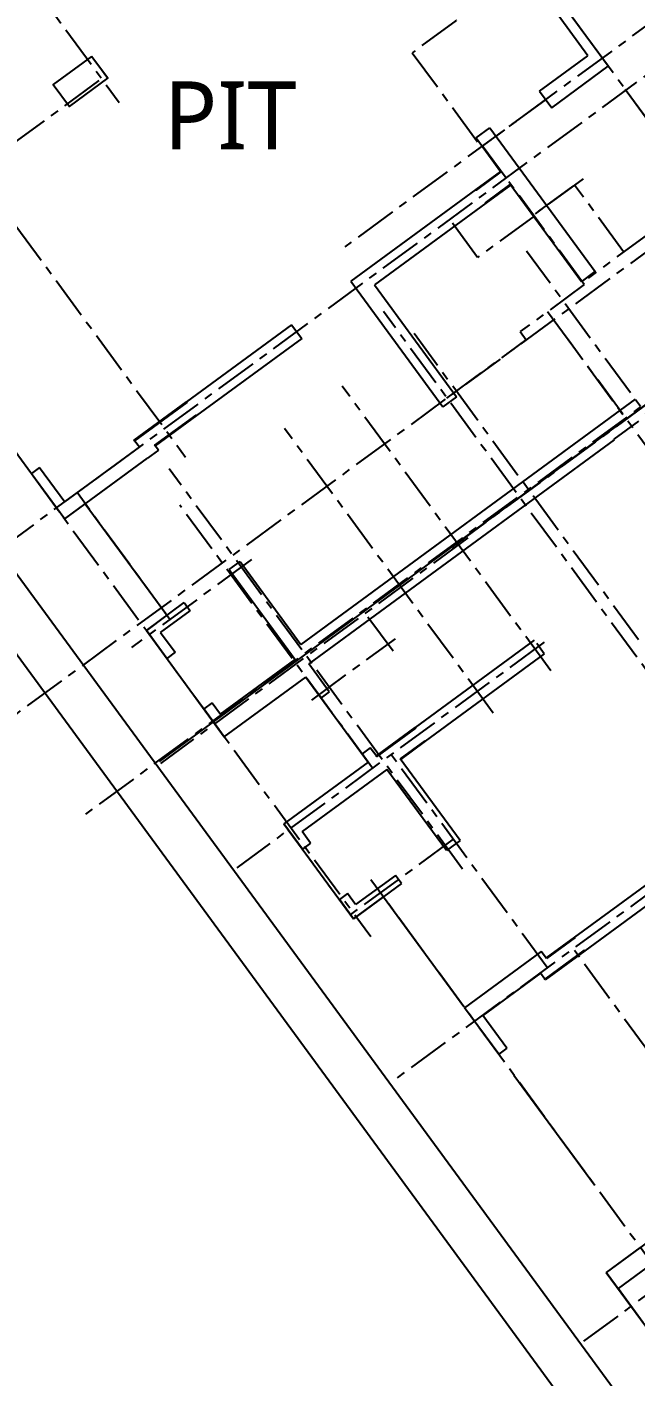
# Model space of a CAD drawing. Header units: millimetres. Extents: x 75184266 to 76346726, y -35077925 to -33679385.
# Drawn here: x 75324029 to 75332972, y -34626983 to -34607154 of the extents above; entities that cross this region are included whole.
import ezdxf
from ezdxf.enums import TextEntityAlignment as Align

# ---------------------------------------------------------------- set-up
doc = ezdxf.new("R2010")
doc.units = ezdxf.units.MM
doc.header["$LTSCALE"] = 50
doc.header["$MEASUREMENT"] = 0
for name, pattern in [('CENTER', [2, 1.25, -0.25, 0.25, -0.25]), ('HIDDEN2', [0.1875, 0.125, -0.0625]), ('XR-지하3층$0$H', [1.3, 0.8, -0.5])]:
    doc.linetypes.add(name, pattern=pattern)
doc.layers.add('CEN', color=1, linetype='CENTER')
doc.layers.add('XR-지하3층$0$일반주차', color=8, linetype='CONTINUOUS')
doc.layers.add('건축', color=8, linetype='CONTINUOUS', plot=False)
doc.styles.add('XR-지하3층$0$맑은고딕', font='')
doc.styles.get('XR-지하3층$0$맑은고딕').set_extended_font_data('Malgun Gothic')

# ---------------------------------------------------------------- blocks, each defined once
blk = doc.blocks.new('XR-지하3층$0$일반형 주차')
at = {"layer": 'XR-지하3층$0$일반주차'}
for p, q in [((750, 3865), (0, 3865)), ((750, 3735), (750, 3865)), ((0, 3735), (750, 3735))]:
    blk.add_line(p, q, dxfattribs=at)
blk.add_lwpolyline([(2300, 5000), (0, 5000), (0, 0), (2300, 0)], close=True, dxfattribs=at)
for centre in [(238, 3800), (563, 3800)]:
    blk.add_circle(centre, 17.5, dxfattribs=at)

msp = doc.modelspace()

# ---------------------------------------------------------------- linework, layer by layer
at = {"layer": 'CEN', "ltscale": 10}
for p, q in [((75335826.4, -34608487.1), (75323766.5, -34617328.8)), ((75338033.7, -34609113.1), (75330261.4, -34614811.4)), ((75336884.8, -34609930.7), (75324824.9, -34618772.3)), ((75334677.5, -34614952.6), (75331374.7, -34610447.6)), ((75333024.2, -34616164.7), (75329721.4, -34611659.7)), ((75331733.2, -34616619.4), (75328664.9, -34612434.3)), ((75330886.4, -34617240.2), (75327818.1, -34613055.1)), ((75341471.9, -34613802.8), (75329412, -34622644.5)), ((75329110.5, -34618048.3), (75326277.7, -34614184.4)), ((75330511.4, -34614665.3), (75325991.6, -34617979)), ((75329413.7, -34616330.8), (75329003.3, -34615771)), ((75331634.8, -34616197.6), (75327115, -34619511.3)), ((75328216.2, -34617048.6), (75329448, -34616145.5)), ((75331681.8, -34620980.4), (75329384.7, -34617847.2)), ((75330298.2, -34619093.3), (75328786.1, -34620201.9)), ((75333414.7, -34625593.5), (75329086.2, -34619689.5)), ((75334962, -34624659.7), (75332060.8, -34620702.5)), ((75332217.6, -34626471.2), (75335684.7, -34623929.3))]:
    msp.add_line(p, q, dxfattribs=at)
for points in [[(75319872.5, -34600746), (75325383.7, -34608263.2)], [(75316432.9, -34603267.7), (75329084.2, -34620523.9)], [(75333830.4, -34609442.1), (75329912.5, -34604098.1)], [(75329300.5, -34605639.6), (75330341.1, -34607059), (75329695.9, -34607532), (75330709.9, -34608915.1)], [(75334241.8, -34606325.7), (75328701.8, -34610387.4)], [(75334607.2, -34606783.2), (75322527.8, -34615639.2)], [(75325086.2, -34607941.9), (75319751.8, -34611852.8)], [(75331657.5, -34608220.4), (75330709.9, -34608915.1)], [(75330730.1, -34608900.3), (75331076, -34609372.1), (75331076, -34609372.1)], [(75323275.6, -34609269.3), (75326359.1, -34613475.1)], [(75332226, -34610940.7), (75331076, -34609372.1)], [(75332207.9, -34609385.4), (75331478, -34609920.5)], [(75331558.7, -34609861.4), (75332082.9, -34609477.1)], [(75332804.2, -34610461), (75332082.9, -34609477.1)], [(75331486.9, -34609932.6), (75330656.2, -34610541.6)], [(75333207.5, -34610165.4), (75332280, -34610845.3)], [(75332226, -34610940.7), (75331282.4, -34611632.5)], [(75333588.4, -34617221.7), (75329274.5, -34611337.7)], [(75331685.6, -34611336.9), (75332832.7, -34612901.4)], [(75331282.4, -34611632.5), (75331371.1, -34611753.5)], [(75330205.7, -34612607.9), (75331371.1, -34611753.5)], [(75335157, -34616071.7), (75331993.1, -34611756.2)], [(75330435, -34619533.6), (75326121.2, -34613649.5)], [(75326131.1, -34615861.7), (75324765.3, -34613998.8)], [(75327332.8, -34614980.8), (75325566.6, -34616275.6)], [(75327872.6, -34618955.9), (75328786.1, -34620201.9)], [(75333222.5, -34625331.4), (75332722.5, -34625698)], [(75334865.9, -34628621.5), (75332722.5, -34625698)]]:
    msp.add_lwpolyline(points, dxfattribs=at)
at = {"layer": 'CEN', "ltscale": 10, "elevation": 0}
msp.add_lwpolyline([(75330656.2, -34610541.6), (75330245.3, -34609981.1)], dxfattribs=at)
at = {"layer": '건축', "ltscale": 1000}
for p, q in [((75313981.3, -34601695), (75342470.4, -34640553.5)), ((75313281.3, -34601924.1), (75342115.6, -34641253.5))]:
    msp.add_line(p, q, dxfattribs=at)
at = {"layer": '건축'}
for p, q in [((75325068.7, -34607706.7), (75325216.5, -34607908.3)), ((75330835, -34608637.5), (75332384.1, -34610750.4)), ((75330633.3, -34608785.3), (75330999.9, -34609285.3)), ((75328792.3, -34610891.4), (75330146.3, -34612738.2)), ((75329141.8, -34610945.2), (75330347.9, -34612590.4)), ((75327921.3, -34611530), (75326372.9, -34612665.2)), ((75328069.1, -34611731.6), (75326520.7, -34612866.8)), ((75332971.7, -34612625.9), (75328056.2, -34616229.7)), ((75333022.2, -34612948.5), (75332659.3, -34613214.6)), ((75332665.2, -34613222.6), (75328173.1, -34616516)), ((75332665.2, -34613222.6), (75332659.3, -34613214.6)), ((75324584.1, -34614385.8), (75325801.8, -34613493)), ((75324586.8, -34614135.8), (75325683.6, -34613331.7)), ((75325963.1, -34613374.8), (75325801.8, -34613493)), ((75324214.3, -34613627.8), (75324093.3, -34613716.5)), ((75324093.3, -34613716.5), (75324584.1, -34614385.8)), ((75324214.3, -34613627.8), (75324586.8, -34614135.8)), ((75327163.4, -34615011.9), (75328056.2, -34616229.7)), ((75327002.1, -34615130.2), (75327971.8, -34616452.8)), ((75326340.8, -34615615), (75326429.5, -34615736)), ((75326085.9, -34616434.3), (75325784.3, -34616023)), ((75326206.8, -34616345.6), (75326085.9, -34616434.3)), ((75331636.9, -34616369.6), (75329886.9, -34617652.7)), ((75328474.7, -34616927.3), (75328173.1, -34616516)), ((75328353.7, -34617016), (75328129, -34616709.5)), ((75326750.8, -34617087.6), (75326629.8, -34617176.2)), ((75328474.7, -34616927.3), (75328353.7, -34617016)), ((75326931.4, -34617587.5), (75326629.8, -34617176.2)), ((75329880.9, -34617644.6), (75329518, -34617910.7)), ((75329886.9, -34617652.7), (75329523.9, -34617918.8)), ((75329886.9, -34617652.7), (75329880.9, -34617644.6)), ((75329077.7, -34617749.9), (75328956.8, -34617838.6)), ((75329045.5, -34617959.6), (75328956.8, -34617838.6)), ((75329045.5, -34617959.6), (75327807.5, -34618867.1)), ((75329322.3, -34618066.6), (75328076.3, -34618980.1)), ((75330197.4, -34619260.2), (75329322.3, -34618066.6)), ((75330399, -34619112.3), (75329518, -34617910.7)), ((75328079.5, -34619238.1), (75327807.5, -34618867.1)), ((75328200.5, -34619149.4), (75328076.3, -34618980.1)), ((75328200.5, -34619149.4), (75328079.5, -34619238.1)), ((75330399, -34619112.3), (75330197.4, -34619260.2)), ((75333866, -34619224.1), (75332083.7, -34620530.8)), ((75334013.8, -34619425.7), (75332231.5, -34620732.4)), ((75329447.4, -34619624), (75328862.7, -34620052.7)), ((75329536.1, -34619745), (75329447.4, -34619624)), ((75329536.1, -34619745), (75328830.4, -34620262.4)), ((75328744.4, -34619891.4), (75328623.5, -34619980.1)), ((75328830.4, -34620262.4), (75328623.5, -34619980.1)), ((75328862.7, -34620052.7), (75328744.4, -34619891.4)), ((75332083.7, -34620530.8), (75331664.3, -34620838.2)), ((75332089.6, -34620538.8), (75331670.2, -34620846.3)), ((75332083.7, -34620530.8), (75332089.6, -34620538.8)), ((75331593.4, -34620741.4), (75330464.3, -34621569.2)), ((75331670.2, -34620846.3), (75331593.4, -34620741.4)), ((75332225.6, -34620724.3), (75331644.9, -34621150)), ((75332231.5, -34620732.4), (75331650.8, -34621158.1)), ((75332231.5, -34620732.4), (75332225.6, -34620724.3)), ((75331579.9, -34621061.3), (75330733.1, -34621682.1)), ((75331644.9, -34621150), (75331579.9, -34621061.3)), ((75331650.8, -34621158.1), (75331644.9, -34621150)), ((75330966.9, -34622254.7), (75330464.3, -34621569.2)), ((75331087.8, -34622166), (75330733.1, -34621682.1)), ((75331087.8, -34622166), (75330966.9, -34622254.7)), ((75333169.1, -34625004.8), (75332548.1, -34625460.1)), ((75332973.8, -34626040.8), (75332548.1, -34625460.1))]:
    msp.add_line(p, q, dxfattribs=at)
at = {"layer": '건축', "ltscale": 20}
msp.add_line((75335921.8, -34610654.1), (75325972.7, -34617948.2, 0), dxfattribs=at)
at = {"layer": '건축', "linetype": 'HIDDEN2', "ltscale": 30}
msp.add_line((75331636.9, -34616369.6), (75331489.1, -34616168), dxfattribs=at)
at = {"layer": '건축', "linetype": 'XR-지하3층$0$H', "ltscale": 50}
for points in [[(75308191.3, -34592026.2), (75314538.5, -34600683.8), (75314982.1, -34600358.6), (75321846.6, -34609721.8), (75321403.1, -34610047), (75324584.1, -34614385.8), (75324886.5, -34614164.1), (75326086.8, -34615801.3), (75325784.3, -34616023), (75326931.4, -34617587.5), (75328129, -34616709.5), (75329045.5, -34617959.6), (75327807.5, -34618867.1), (75328830.4, -34620262.4), (75329269.9, -34619940.1), (75333048.1, -34625093.5), (75332548.1, -34625460.1), (75334865.9, -34628621.5)], [(75354668.2, -34602584.3), (75346990.5, -34608213.1), (75347788.7, -34609301.9), (75346341.1, -34610363.2), (75345912.4, -34609778.5), (75344202.7, -34611032), (75342606.3, -34608854.5), (75336936.7, -34613011.1), (75338533.2, -34615188.6), (75336137.9, -34616944.6), (75333225.9, -34612972.7), (75334818.7, -34611805), (75333523.9, -34610038.8), (75334007.8, -34609684), (75329993.1, -34604208.1)]]:
    msp.add_lwpolyline(points, dxfattribs=at)
at = {"layer": '건축'}
for points in [[(75331746.2, -34608341.4), (75332576.9, -34607732.4), (75331867.4, -34606764.6)], [(75332278.5, -34607579.1), (75331746.4, -34606853.3)], [(75331568.8, -34608099.4), (75332278.5, -34607579.1)], [(75330633.3, -34608785.3), (75330835, -34608637.5)], [(75332182.4, -34610898.3), (75332384.1, -34610750.4)], [(75327921.3, -34611530), (75328069.1, -34611731.6)], [(75325683.6, -34613331.7), (75325612.6, -34613234.9)], [(75325963.1, -34613374.8), (75325915.8, -34613310.2)], [(75327002.1, -34615130.2), (75327163.4, -34615011.9)], [(75325784.3, -34616023), (75326340.8, -34615615)], [(75325994, -34616055.3), (75326429.5, -34615736)], [(75325994, -34616055.3), (75326206.8, -34616345.6)], [(75331489.1, -34616168), (75329739, -34617451.1), (75329744.9, -34617459.1), (75329172.3, -34617878.9), (75329077.7, -34617749.9)], [(75326750.8, -34617087.6), (75326875, -34617256.9), (75327971.8, -34616452.8)], [(75326931.4, -34617587.5), (75328129, -34616709.5)]]:
    msp.add_lwpolyline(points, dxfattribs=at)
for points in [[(75324980, -34607585.7), (75324415.5, -34607999.6), (75324652, -34608322.2), (75325216.5, -34607908.3)], [(75330631.1, -34609543.3), (75330637, -34609551.4), (75330999.9, -34609285.3), (75330994, -34609277.2)], [(75330778.9, -34609744.9), (75330773, -34609736.9), (75331135.9, -34609470.8), (75331141.8, -34609478.9)], [(75325612.6, -34613234.9), (75325606.7, -34613226.9), (75326372.9, -34612665.2), (75326378.8, -34612673.2)], [(75325915.8, -34613310.2), (75325909.9, -34613302.2), (75326514.8, -34612858.7), (75326520.7, -34612866.8)], [(75329172.3, -34617878.9), (75329166.4, -34617870.9), (75329739, -34617451.1), (75329744.9, -34617459.1)]]:
    msp.add_lwpolyline(points, close=True, dxfattribs=at)
at = {"layer": '건축', "ltscale": 0.5}
for points in [[(75331568.8, -34608099.4), (75331746.2, -34608341.4)], [(75330994, -34609277.2), (75330999.9, -34609285.3), (75330637, -34609551.4), (75330631.1, -34609543.3), (75328792.3, -34610891.4)], [(75332182.4, -34610898.3), (75331135.9, -34609470.8), (75330773, -34609736.9), (75330778.9, -34609744.9), (75329141.8, -34610945.2)], [(75325606.7, -34613226.9), (75325612.6, -34613234.9), (75326378.8, -34612673.2), (75326372.9, -34612665.2)], [(75330347.9, -34612590.4), (75330146.3, -34612738.2)], [(75325915.8, -34613310.2), (75325909.9, -34613302.2), (75326514.8, -34612858.7), (75326520.7, -34612866.8)]]:
    msp.add_lwpolyline(points, dxfattribs=at)

# ---------------------------------------------------------------- block references
at = {"layer": '건축', "xscale": -1, "rotation": 126.2469333594608}
msp.add_blockref('XR-지하3층$0$일반형 주차', (75336913.1, -34602879), dxfattribs=at)

# ---------------------------------------------------------------- texts
at = {"layer": '건축', "style": 'XR-지하3층$0$맑은고딕'}
msp.add_text('PIT', height=1000, dxfattribs=at).set_placement((75327018.1, -34608454.2), align=Align.MIDDLE_CENTER)

doc.saveas('drawing.dxf')
